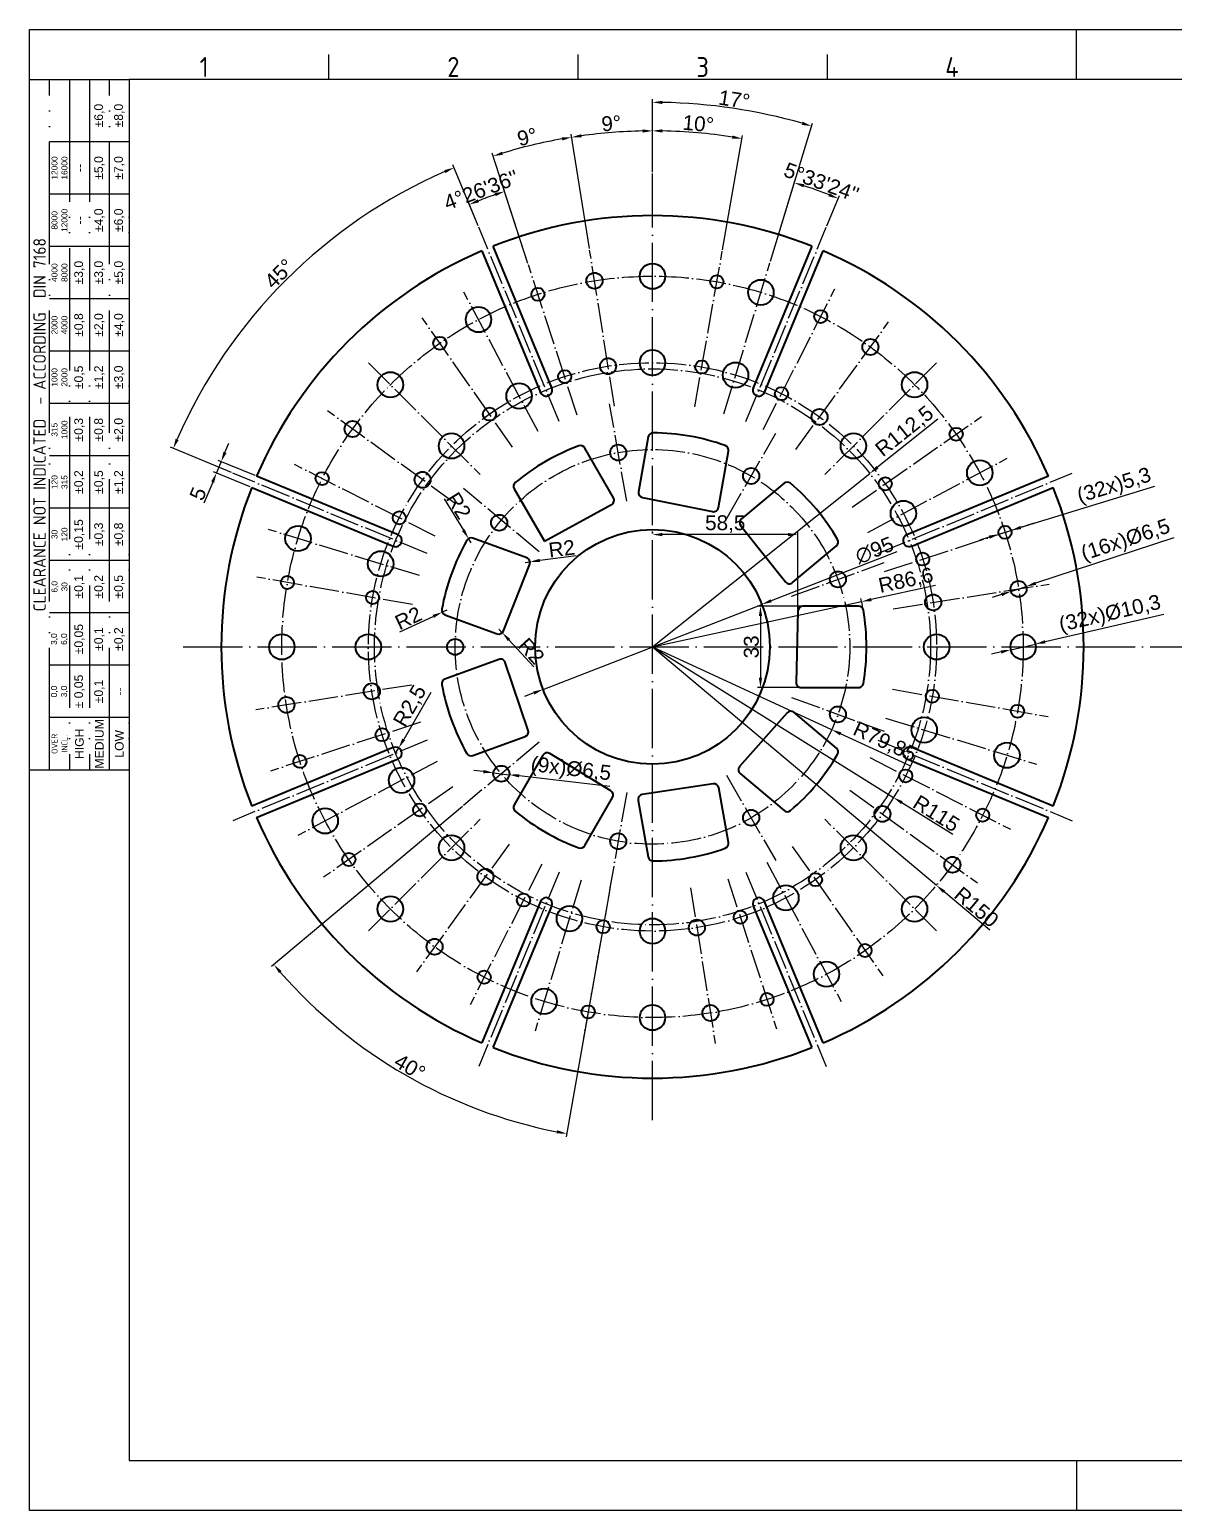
# Model space of a CAD drawing. Header units: millimetres. Extents: x 1404 to 2252, y 1260 to 1860.
# Drawn here: x 1404 to 1868, y 1260 to 1860 of the extents above; entities that cross this region are included whole.
import ezdxf
from ezdxf.enums import TextEntityAlignment as Align

# ---------------------------------------------------------------- set-up
doc = ezdxf.new("R2010")
doc.units = ezdxf.units.MM
doc.linetypes.add('ACAD_ISO04W100', pattern=[30, 24, -3, 0, -3])
doc.linetypes.add('ACAD_ISO05W100', pattern=[33, 24, -3, 0, -3, 0, -3])
for name, color, linetype, lineweight in [('AM_0', 7, 'Continuous', 40), ('AM_4', 1, 'ACAD_ISO04W100', 25), ('AM_5', 3, 'Continuous', 25), ('AM_BOR', 2, 'ACAD_ISO05W100', 35)]:
    doc.layers.add(name, color=color, linetype=linetype, lineweight=lineweight)
doc.styles.add('ACISOTS', font='isocp.shx', dxfattribs={"height": 1})
doc.styles.get("Standard").update_dxf_attribs({"font": 'arial.ttf'})
doc.dimstyles.new('ISO-25', dxfattribs={"dimtxt": 6, "dimasz": 4, "dimexe": 1.25, "dimexo": 0.625, "dimtad": 1, "dimtxsty": 'Standard', "dimcen": 4, "dimadec": 0, "dimazin": 0, "dimtfac": 1, "dimtmove": 0, "dimatfit": 3, "dimfxl": 1, "dimarcsym": 0})

# ---------------------------------------------------------------- blocks, each defined once
blk = doc.blocks.new('A3 ZTL')
for p, q in [((19.57, 280.82), (19.57, 9.78)), ((401.17, 280.82), (19.57, 280.82)), ((19.57, 9.78), (401.17, 9.78))]:
    blk.add_line(p, q)
at = {"layer": 'AM_BOR', "color": 135, "linetype": 'Continuous', "lineweight": 25}
for p, q in [((0, 0), (0, 290.61)), ((0, 290.61), (410.96, 290.61)), ((410.96, 0), (0, 0))]:
    blk.add_line(p, q, dxfattribs=at)
at = {"layer": 'AM_BOR', "color": 135, "lineweight": 25}
for p, q in [((205.48, 280.82), (205.48, 290.61)), ((58.71, 280.82), (58.71, 285.71)), ((107.63, 280.82), (107.63, 285.71)), ((156.56, 280.82), (156.56, 285.71)), ((3.91, 145.3), (3.91, 280.82)), ((7.83, 280.82), (7.83, 145.3)), ((11.74, 280.82), (11.74, 145.3)), ((15.66, 145.3), (15.66, 280.82)), ((19.57, 268.59), (3.91, 268.59)), ((19.57, 258.32), (3.91, 258.32)), ((19.57, 248.04), (3.91, 248.04)), ((19.57, 237.77), (3.91, 237.77)), ((19.57, 227.5), (3.91, 227.5)), ((19.57, 217.22), (3.91, 217.22)), ((19.57, 206.95), (3.91, 206.95)), ((19.57, 196.67), (3.91, 196.67)), ((19.57, 186.4), (3.91, 186.4)), ((19.57, 176.13), (3.91, 176.13)), ((19.57, 165.85), (3.91, 165.85)), ((19.57, 155.58), (3.91, 155.58)), ((205.48, 9.78), (205.48, 0))]:
    blk.add_line(p, q, dxfattribs=at)
blk.add_lwpolyline([(19.57, 145.3), (0, 145.3), (0, 280.82), (19.57, 280.82)], close=True, dxfattribs=at)
at = {"layer": 'AM_BOR', "color": 135, "lineweight": 25, "style": 'ACISOTS'}
for s, p in [('1', (34.25, 283.27)), ('2', (83.17, 283.27)), ('3', (132.09, 283.27)), ('4', (181.02, 283.27))]:
    blk.add_text(s, height=3.91, dxfattribs=at).set_placement(p, align=Align.MIDDLE)
at = {"layer": 'AM_BOR', "color": 135, "lineweight": 25, "attachment_point": 5, "rotation": 90}
for s, insert, char_height, width in [('±6,0', (13.7, 273.73), 1.712, 10.274), ('±8,0', (17.61, 273.73), 1.712, 10.274), ('12000\\P16000', (5.87, 263.45), 1.174, 10.274), ('±5,0', (13.7, 263.45), 1.712, 10.274), ('±7,0', (17.61, 263.45), 1.712, 10.274), ('--', (9.78, 263.45), 1.712, 10.274), ('8000\\P12000', (5.87, 253.18), 1.174, 10.274), ('--', (9.78, 253.18), 1.712, 10.274), ('±4,0', (13.7, 253.18), 1.712, 10.274), ('±6,0', (17.61, 253.18), 1.712, 10.274), ('{\\Fisocp.shx|c0;CLEARANCE NOT INDICATED  - ACCORDING  DIN 7168}', (1.96, 213.06), 2.4462, 135.5186), ('4000\\P8000', (5.87, 242.91), 1.174, 10.274), ('±3,0', (9.78, 242.91), 1.712, 10.274), ('±3,0', (13.7, 242.91), 1.712, 10.274), ('±5,0', (17.61, 242.91), 1.712, 10.274), ('2000\\P4000', (5.87, 232.63), 1.174, 10.274), ('±0,8', (9.78, 232.63), 1.712, 10.274), ('±2,0', (13.7, 232.63), 1.712, 10.274), ('±4,0', (17.61, 232.63), 1.712, 10.274), ('1000\\P2000', (5.87, 222.36), 1.174, 10.274), ('±0,5', (9.78, 222.36), 1.712, 10.274), ('±1,2', (13.7, 222.36), 1.712, 10.274), ('±3,0', (17.61, 222.36), 1.712, 10.274), ('315\\P1000', (5.87, 212.08), 1.174, 10.274), ('±0,3', (9.78, 212.08), 1.712, 10.274), ('±0,8', (13.7, 212.08), 1.712, 10.274), ('±2,0', (17.61, 212.08), 1.712, 10.274), ('±0,2', (9.78, 201.81), 1.712, 10.274), ('±0,5', (13.7, 201.81), 1.712, 10.274), ('±1,2', (17.61, 201.81), 1.712, 10.274), ('120\\P315', (5.87, 201.81), 1.174, 10.274), ('30\\P120', (5.87, 191.54), 1.174, 10.274), ('±0,15', (9.78, 191.54), 1.712, 10.274), ('±0,3', (13.7, 191.54), 1.712, 10.274), ('±0,8', (17.61, 191.54), 1.712, 10.274), ('±0,1', (9.78, 181.26), 1.712, 10.274), ('±0,2', (13.7, 181.26), 1.712, 10.274), ('±0,5', (17.61, 181.26), 1.712, 10.274), ('6,0\\P30', (5.87, 181.26), 1.174, 10.274), ('3,0\\P6,0', (5.87, 170.99), 1.174, 10.274), ('±0,05', (9.78, 170.99), 1.712, 10.274), ('±0,1', (13.7, 170.99), 1.712, 10.274), ('±0,2', (17.61, 170.99), 1.712, 10.274), ('± 0,05', (9.78, 160.71), 1.712, 10.274), ('\\pt4.69206;±0,1', (13.7, 160.71), 1.7123, 10.274), ('0,0\\P3,0', (5.87, 160.71), 1.174, 10.274), ('--', (17.61, 160.71), 1.712, 10.274), ('MEDIUM', (13.7, 150.44), 1.712, 10.274), ('{\\Fisocp.shx|c0;OVER\\PINCL.}', (5.87, 150.44), 1.1742, 10.274), ('HIGH', (9.78, 150.44), 1.712, 10.274), ('LOW', (17.61, 150.44), 1.712, 10.274)]:
    blk.add_mtext(s, dxfattribs=dict(at, insert=insert, char_height=char_height, width=width))
blk = doc.blocks.new('*D16')
at = {"layer": 'AM_5', "color": 0, "lineweight": -2, "ltscale": 0.5, "transparency": 16777216}
for p, q in [((1755.1, 1648.24), (1704.21, 1628.46)), ((1611.93, 1592.59), (1700.48, 1627.01)), ((1608.21, 1591.15), (1604.48, 1589.7))]:
    blk.add_line(p, q, dxfattribs=at)
at = {"layer": 'AM_5', "color": 0, "ltscale": 0.5, "transparency": 16777216}
for points in [[(1703.97, 1629.08), (1704.45, 1627.84), (1700.48, 1627.01)], [(1607.96, 1591.77), (1608.45, 1590.52), (1611.93, 1592.59)]]:
    blk.add_solid(points, dxfattribs=at)
at = {"layer": 'Defpoints', "color": 0, "ltscale": 0.5, "transparency": 16777216}
for p in [(1700.48, 1627.01), (1611.93, 1592.59)]:
    blk.add_point(p, dxfattribs=at)
at = {"layer": 'AM_5', "color": 0, "ltscale": 0.5, "transparency": 16777216, "insert": (1746.05, 1648.86), "char_height": 6, "attachment_point": 5, "rotation": 21.2387}
blk.add_mtext('∅95', dxfattribs=at)
blk = doc.blocks.new('*U17')
at = {"layer": 'AM_4', "ltscale": 0.5}
blk.add_line((39.32, -16.29), (-39.32, 16.29), dxfattribs=at)
blk = doc.blocks.new('*U18')
at = {"layer": 'AM_5', "color": 0, "linetype": 'ByBlock', "lineweight": -2, "transparency": 16777216}
for p, rotation in [((1602.17, 1740.27), 314.9999999999999), ((1710.25, 1740.27), 269.9999999999999), ((1786.68, 1663.84), 224.9999999999999), ((1525.74, 1555.76), 44.99999999999999), ((1786.68, 1555.76), 180), ((1602.17, 1479.33), 89.99999999999999), ((1710.25, 1479.33), 134.9999999999999)]:
    blk.add_blockref('*U17', p, dxfattribs=dict(at, rotation=rotation))
blk.add_blockref('*U17', (1525.74, 1663.84), dxfattribs=at)
blk = doc.blocks.new('*D23')
at = {"layer": 'AM_5', "color": 0, "lineweight": -2, "ltscale": 0.5, "transparency": 16777216}
for p, q in [((1716.44, 1626.3), (1698.66, 1626.3)), ((1699.91, 1622.3), (1699.91, 1597.31)), ((1715.73, 1593.31), (1698.66, 1593.31))]:
    blk.add_line(p, q, dxfattribs=at)
at = {"layer": 'AM_5', "color": 0, "ltscale": 0.5, "transparency": 16777216}
for points in [[(1699.24, 1622.3), (1700.57, 1622.3), (1699.91, 1626.3)], [(1699.24, 1597.31), (1700.57, 1597.31), (1699.91, 1593.31)]]:
    blk.add_solid(points, dxfattribs=at)
at = {"layer": 'Defpoints', "color": 0, "ltscale": 0.5, "transparency": 16777216}
for p in [(1717.07, 1626.3), (1699.91, 1593.31), (1716.35, 1593.31)]:
    blk.add_point(p, dxfattribs=at)
at = {"layer": 'AM_5', "color": 0, "ltscale": 0.5, "transparency": 16777216, "insert": (1696.22, 1609.8), "char_height": 6, "attachment_point": 5, "rotation": 90}
blk.add_mtext('33', dxfattribs=at)
blk = doc.blocks.new('*D24')
at = {"layer": 'AM_5', "color": 0, "lineweight": -2, "ltscale": 0.5, "transparency": 16777216}
for p, q in [((1770.73, 1634.58), (1744.76, 1628.96)), ((1656.21, 1609.8), (1740.85, 1628.11))]:
    blk.add_line(p, q, dxfattribs=at)
blk.add_arc((1656.21, 1609.8), 86.6, 10.279, 13.03444, dxfattribs=at)
at = {"layer": 'AM_5', "color": 0, "ltscale": 0.5, "transparency": 16777216}
blk.add_solid([(1744.62, 1629.61), (1744.9, 1628.31), (1740.85, 1628.11)], dxfattribs=at)
at = {"layer": 'Defpoints', "color": 0, "ltscale": 0.5, "transparency": 16777216}
for p in [(1740.85, 1628.11), (1656.21, 1609.8)]:
    blk.add_point(p, dxfattribs=at)
at = {"layer": 'AM_5', "color": 0, "ltscale": 0.5, "transparency": 16777216, "insert": (1758.81, 1636.33), "char_height": 6, "attachment_point": 5, "rotation": 12.20742}
blk.add_mtext('R86,6', dxfattribs=at)
blk = doc.blocks.new('*D25')
at = {"layer": 'AM_5', "color": 0, "lineweight": -2, "ltscale": 0.5, "transparency": 16777216}
for p, q in [((1656.21, 1609.8), (1728.7, 1576.32)), ((1760.73, 1561.52), (1732.33, 1574.64))]:
    blk.add_line(p, q, dxfattribs=at)
at = {"layer": 'AM_5', "color": 0, "ltscale": 0.5, "transparency": 16777216}
blk.add_solid([(1732.61, 1575.24), (1732.05, 1574.03), (1728.7, 1576.32)], dxfattribs=at)
at = {"layer": 'Defpoints', "color": 0, "ltscale": 0.5, "transparency": 16777216}
for p in [(1656.21, 1609.8), (1728.7, 1576.32)]:
    blk.add_point(p, dxfattribs=at)
at = {"layer": 'AM_5', "color": 0, "ltscale": 0.5, "transparency": 16777216, "insert": (1750.12, 1571.08), "char_height": 6, "attachment_point": 5, "rotation": 335.20677}
blk.add_mtext('R79,85', dxfattribs=at)
blk = doc.blocks.new('*D26')
at = {"layer": 'AM_5', "color": 0, "lineweight": -2, "ltscale": 0.5, "transparency": 16777216}
for p, q in [((1656.21, 1609.8), (1753.74, 1548.87)), ((1777.74, 1533.88), (1757.13, 1546.75))]:
    blk.add_line(p, q, dxfattribs=at)
at = {"layer": 'AM_5', "color": 0, "ltscale": 0.5, "transparency": 16777216}
blk.add_solid([(1757.49, 1547.32), (1756.78, 1546.19), (1753.74, 1548.87)], dxfattribs=at)
at = {"layer": 'Defpoints', "color": 0, "ltscale": 0.5, "transparency": 16777216}
for p in [(1656.21, 1609.8), (1753.74, 1548.87)]:
    blk.add_point(p, dxfattribs=at)
at = {"layer": 'AM_5', "color": 0, "ltscale": 0.5, "transparency": 16777216, "insert": (1771.08, 1542.38), "char_height": 6, "attachment_point": 5, "rotation": 328.00542}
blk.add_mtext('R115', dxfattribs=at)
blk = doc.blocks.new('*D27')
at = {"layer": 'AM_5', "color": 0, "lineweight": -2, "ltscale": 0.5, "transparency": 16777216}
for p, q in [((1656.21, 1609.8), (1771.07, 1513.34)), ((1792.69, 1495.18), (1774.14, 1510.76))]:
    blk.add_line(p, q, dxfattribs=at)
at = {"layer": 'AM_5', "color": 0, "ltscale": 0.5, "transparency": 16777216}
blk.add_solid([(1774.57, 1511.27), (1773.71, 1510.25), (1771.07, 1513.34)], dxfattribs=at)
at = {"layer": 'Defpoints', "color": 0, "ltscale": 0.5, "transparency": 16777216}
for p in [(1656.21, 1609.8), (1771.07, 1513.34)]:
    blk.add_point(p, dxfattribs=at)
at = {"layer": 'AM_5', "color": 0, "ltscale": 0.5, "transparency": 16777216, "insert": (1787.32, 1504.51), "char_height": 6, "attachment_point": 5, "rotation": 319.97608}
blk.add_mtext('R150', dxfattribs=at)
blk = doc.blocks.new('*D28')
at = {"layer": 'AM_5', "color": 0, "lineweight": -2, "ltscale": 0.5, "transparency": 16777216}
for p, q in [((1771.72, 1701.98), (1747.27, 1682.47)), ((1656.21, 1609.8), (1744.14, 1679.97))]:
    blk.add_line(p, q, dxfattribs=at)
at = {"layer": 'AM_5', "color": 0, "ltscale": 0.5, "transparency": 16777216}
blk.add_solid([(1746.85, 1682.99), (1747.69, 1681.94), (1744.14, 1679.97)], dxfattribs=at)
at = {"layer": 'Defpoints', "color": 0, "ltscale": 0.5, "transparency": 16777216}
for p in [(1744.14, 1679.97), (1656.21, 1609.8)]:
    blk.add_point(p, dxfattribs=at)
at = {"layer": 'AM_5', "color": 0, "ltscale": 0.5, "transparency": 16777216, "insert": (1758.42, 1696.78), "char_height": 6, "attachment_point": 5, "rotation": 38.58892}
blk.add_mtext('R112,5', dxfattribs=at)
blk = doc.blocks.new('*D29')
at = {"layer": 'AM_5', "color": 0, "lineweight": -2, "ltscale": 0.5, "transparency": 16777216}
for p, q in [((1656.21, 1655.87), (1656.21, 1656.5)), ((1711.07, 1655.25), (1660.21, 1655.25)), ((1715.07, 1624.97), (1715.07, 1656.5))]:
    blk.add_line(p, q, dxfattribs=at)
at = {"layer": 'AM_5', "color": 0, "ltscale": 0.5, "transparency": 16777216}
for points in [[(1660.21, 1655.91), (1660.21, 1654.58), (1656.21, 1655.25)], [(1711.07, 1655.91), (1711.07, 1654.58), (1715.07, 1655.25)]]:
    blk.add_solid(points, dxfattribs=at)
at = {"layer": 'Defpoints', "color": 0, "ltscale": 0.5, "transparency": 16777216}
for p in [(1656.21, 1655.25), (1656.21, 1655.25), (1715.07, 1624.35)]:
    blk.add_point(p, dxfattribs=at)
at = {"layer": 'AM_5', "color": 0, "ltscale": 0.5, "transparency": 16777216, "insert": (1685.64, 1659.48), "char_height": 6, "attachment_point": 5}
blk.add_mtext('58,5', dxfattribs=at)
blk = doc.blocks.new('*D30')
at = {"layer": 'AM_5', "color": 0, "lineweight": -2, "ltscale": 0.5, "transparency": 16777216}
for p, q in [((1571.85, 1669.66), (1579.68, 1657.03)), ((1582.84, 1651.93), (1581.79, 1653.63))]:
    blk.add_line(p, q, dxfattribs=at)
at = {"layer": 'AM_5', "color": 0, "ltscale": 0.5, "transparency": 16777216}
blk.add_solid([(1580.25, 1657.38), (1579.12, 1656.68), (1581.79, 1653.63)], dxfattribs=at)
at = {"layer": 'Defpoints', "color": 0, "ltscale": 0.5, "transparency": 16777216}
for p in [(1581.79, 1653.63), (1582.84, 1651.93)]:
    blk.add_point(p, dxfattribs=at)
at = {"layer": 'AM_5', "color": 0, "ltscale": 0.5, "transparency": 16777216, "insert": (1577.8, 1666.96), "char_height": 6, "attachment_point": 5, "rotation": 301.79675}
blk.add_mtext('R2', dxfattribs=at)
blk = doc.blocks.new('*D31')
at = {"layer": 'AM_5', "color": 0, "lineweight": -2, "ltscale": 0.5, "transparency": 16777216}
for p, q in [((1604.65, 1643.99), (1606.63, 1644.25)), ((1625.34, 1646.65), (1610.6, 1644.76))]:
    blk.add_line(p, q, dxfattribs=at)
at = {"layer": 'AM_5', "color": 0, "ltscale": 0.5, "transparency": 16777216}
blk.add_solid([(1610.52, 1645.42), (1610.69, 1644.09), (1606.63, 1644.25)], dxfattribs=at)
at = {"layer": 'Defpoints', "color": 0, "ltscale": 0.5, "transparency": 16777216}
for p in [(1604.65, 1643.99), (1606.63, 1644.25)]:
    blk.add_point(p, dxfattribs=at)
at = {"layer": 'AM_5', "color": 0, "ltscale": 0.5, "transparency": 16777216, "insert": (1619.49, 1649.56), "char_height": 6, "attachment_point": 5, "rotation": 7.31029}
blk.add_mtext('R2', dxfattribs=at)
blk = doc.blocks.new('*D32')
at = {"layer": 'AM_5', "color": 0, "lineweight": -2, "ltscale": 0.5, "transparency": 16777216}
for p, q in [((1594.06, 1616.99), (1595.42, 1615.53)), ((1608.23, 1601.67), (1598.14, 1612.59))]:
    blk.add_line(p, q, dxfattribs=at)
at = {"layer": 'AM_5', "color": 0, "ltscale": 0.5, "transparency": 16777216}
blk.add_solid([(1598.63, 1613.04), (1597.65, 1612.14), (1595.42, 1615.53)], dxfattribs=at)
at = {"layer": 'Defpoints', "color": 0, "ltscale": 0.5, "transparency": 16777216}
for p in [(1594.06, 1616.99), (1595.42, 1615.53)]:
    blk.add_point(p, dxfattribs=at)
at = {"layer": 'AM_5', "color": 0, "ltscale": 0.5, "transparency": 16777216, "insert": (1607.21, 1608.13), "char_height": 6, "attachment_point": 5, "rotation": 312.74574}
blk.add_mtext('R2', dxfattribs=at)
blk = doc.blocks.new('*D33')
at = {"layer": 'AM_5', "color": 0, "lineweight": -2, "ltscale": 0.5, "transparency": 16777216}
for p, q in [((1572.93, 1624.69), (1571.12, 1623.84)), ((1554.03, 1615.85), (1567.49, 1622.14))]:
    blk.add_line(p, q, dxfattribs=at)
at = {"layer": 'AM_5', "color": 0, "ltscale": 0.5, "transparency": 16777216}
blk.add_solid([(1567.21, 1622.75), (1567.78, 1621.54), (1571.12, 1623.84)], dxfattribs=at)
at = {"layer": 'Defpoints', "color": 0, "ltscale": 0.5, "transparency": 16777216}
for p in [(1571.12, 1623.84), (1572.93, 1624.69)]:
    blk.add_point(p, dxfattribs=at)
at = {"layer": 'AM_5', "color": 0, "ltscale": 0.5, "transparency": 16777216, "insert": (1557.41, 1621.44), "char_height": 6, "attachment_point": 5, "rotation": 25.07515}
blk.add_mtext('R2', dxfattribs=at)
blk = doc.blocks.new('*D34')
at = {"layer": 'AM_5', "color": 0, "lineweight": -2, "ltscale": 0.5, "transparency": 16777216}
for p, q in [((1605.79, 1764.98), (1595.95, 1795.27)), ((1585.64, 1780.17), (1581.58, 1789.97))]:
    blk.add_line(p, q, dxfattribs=at)
blk.add_arc((1656.21, 1609.8), 193.76, 109.18283, 111.31717, dxfattribs=at)
at = {"layer": 'AM_5', "color": 0, "ltscale": 0.5, "transparency": 16777216}
for points in [[(1592.33, 1793.44), (1592.75, 1792.17), (1596.33, 1794.08)], [(1586.02, 1789.69), (1585.52, 1790.92), (1582.06, 1788.81)]]:
    blk.add_solid(points, dxfattribs=at)
at = {"layer": 'Defpoints', "color": 0, "ltscale": 0.5, "transparency": 16777216}
for p in [(1591.53, 1792.45), (1585.88, 1779.6), (1605.98, 1764.38), (1625.72, 1703.63), (1618.45, 1700.95)]:
    blk.add_point(p, dxfattribs=at)
at = {"layer": 'AM_5', "color": 0, "ltscale": 0.5, "transparency": 16777216, "insert": (1586.86, 1794.68), "char_height": 6, "attachment_point": 5, "rotation": 20.56103}
blk.add_mtext("4%%D26'36''", dxfattribs=at)
blk = doc.blocks.new('*D35')
at = {"layer": 'AM_5', "color": 0, "lineweight": -2, "ltscale": 0.5, "transparency": 16777216}
for p, q in [((1630.68, 1770.95), (1623.35, 1817.26)), ((1605.79, 1764.98), (1591.3, 1809.57))]:
    blk.add_line(p, q, dxfattribs=at)
blk.add_arc((1656.21, 1609.8), 208.8, 100.09765, 106.90235, dxfattribs=at)
at = {"layer": 'AM_5', "color": 0, "ltscale": 0.5, "transparency": 16777216}
for points in [[(1619.49, 1816.02), (1619.71, 1814.71), (1623.55, 1816.03)], [(1595.7, 1808.94), (1595.3, 1810.22), (1591.69, 1808.38)]]:
    blk.add_solid(points, dxfattribs=at)
at = {"layer": 'Defpoints', "color": 0, "ltscale": 0.5, "transparency": 16777216}
for p in [(1612.8, 1814.04), (1630.78, 1770.34), (1605.98, 1764.38), (1625.72, 1703.63), (1640.78, 1707.24)]:
    blk.add_point(p, dxfattribs=at)
at = {"layer": 'AM_5', "color": 0, "ltscale": 0.5, "transparency": 16777216, "insert": (1605.53, 1816.16), "char_height": 6, "attachment_point": 5, "rotation": 13.79848}
blk.add_mtext('9°', dxfattribs=at)
blk = doc.blocks.new('*D36')
at = {"layer": 'AM_5', "color": 0, "lineweight": -2, "ltscale": 0.5, "transparency": 16777216}
for p, q in [((1630.68, 1770.95), (1623.35, 1817.26)), ((1656.21, 1801.96), (1656.21, 1819.85))]:
    blk.add_line(p, q, dxfattribs=at)
blk.add_arc((1656.21, 1609.8), 208.8, 91.09765, 97.90235, dxfattribs=at)
at = {"layer": 'AM_5', "color": 0, "ltscale": 0.5, "transparency": 16777216}
for points in [[(1627.6, 1815.96), (1627.4, 1817.28), (1623.55, 1816.03)], [(1652.2, 1819.23), (1652.22, 1817.89), (1656.21, 1818.6)]]:
    blk.add_solid(points, dxfattribs=at)
at = {"layer": 'Defpoints', "color": 0, "ltscale": 0.5, "transparency": 16777216}
for p in [(1645.28, 1818.31), (1656.21, 1801.34), (1630.78, 1770.34), (1640.78, 1707.24), (1656.21, 1418.27)]:
    blk.add_point(p, dxfattribs=at)
at = {"layer": 'AM_5', "color": 0, "ltscale": 0.5, "transparency": 16777216, "insert": (1639.54, 1821.63), "char_height": 6, "attachment_point": 5, "rotation": 4.5}
blk.add_mtext('9°', dxfattribs=at)
blk = doc.blocks.new('*D37')
at = {"layer": 'AM_5', "color": 0, "lineweight": -2, "ltscale": 0.5, "transparency": 16777216}
for p, q in [((1656.21, 1801.96), (1656.21, 1819.87)), ((1684.54, 1770.48), (1692.69, 1816.68))]:
    blk.add_line(p, q, dxfattribs=at)
blk.add_arc((1656.21, 1609.8), 208.82, 81.09753, 88.90247, dxfattribs=at)
at = {"layer": 'AM_5', "color": 0, "ltscale": 0.5, "transparency": 16777216}
for points in [[(1660.2, 1817.92), (1660.21, 1819.25), (1656.21, 1818.62)], [(1688.63, 1816.76), (1688.41, 1815.45), (1692.47, 1815.45)]]:
    blk.add_solid(points, dxfattribs=at)
at = {"layer": 'Defpoints', "color": 0, "ltscale": 0.5, "transparency": 16777216}
for p in [(1680.45, 1817.21), (1656.21, 1801.34), (1684.43, 1769.87), (1673.34, 1706.96), (1656.21, 1418.27)]:
    blk.add_point(p, dxfattribs=at)
at = {"layer": 'AM_5', "color": 0, "ltscale": 0.5, "transparency": 16777216, "insert": (1674.73, 1821.5), "char_height": 6, "attachment_point": 5, "rotation": 355}
blk.add_mtext('10°', dxfattribs=at)
blk = doc.blocks.new('*D38')
at = {"layer": 'AM_5', "color": 0, "lineweight": -2, "ltscale": 0.5, "transparency": 16777216}
for p, q in [((1656.21, 1801.96), (1656.21, 1831.41)), ((1703.91, 1765.83), (1721, 1821.73))]:
    blk.add_line(p, q, dxfattribs=at)
blk.add_arc((1656.21, 1609.8), 220.36, 74.04004, 88.95996, dxfattribs=at)
at = {"layer": 'AM_5', "color": 0, "ltscale": 0.5, "transparency": 16777216}
for points in [[(1660.2, 1829.46), (1660.21, 1830.79), (1656.21, 1830.16)], [(1716.99, 1822.31), (1716.61, 1821.03), (1720.64, 1820.54)]]:
    blk.add_solid(points, dxfattribs=at)
at = {"layer": 'Defpoints', "color": 0, "ltscale": 0.5, "transparency": 16777216}
for p in [(1699.51, 1825.87), (1656.21, 1801.34), (1703.73, 1765.24), (1685.05, 1704.15), (1656.21, 1418.27)]:
    blk.add_point(p, dxfattribs=at)
at = {"layer": 'AM_5', "color": 0, "ltscale": 0.5, "transparency": 16777216, "insert": (1689.32, 1831.34), "char_height": 6, "attachment_point": 5, "rotation": 351.5}
blk.add_mtext('17°', dxfattribs=at)
blk = doc.blocks.new('*D39')
at = {"layer": 'AM_5', "color": 0, "lineweight": -2, "ltscale": 0.5, "transparency": 16777216}
for p, q in [((1703.91, 1765.83), (1713.99, 1798.8)), ((1726.78, 1780.17), (1731.84, 1792.39))]:
    blk.add_line(p, q, dxfattribs=at)
blk.add_arc((1656.21, 1609.8), 196.39, 68.66702, 71.83298, dxfattribs=at)
at = {"layer": 'AM_5', "color": 0, "ltscale": 0.5, "transparency": 16777216}
for points in [[(1717.24, 1795.76), (1717.64, 1797.03), (1713.63, 1797.61)], [(1727.9, 1793.35), (1727.4, 1792.11), (1731.36, 1791.24)]]:
    blk.add_solid(points, dxfattribs=at)
at = {"layer": 'Defpoints', "color": 0, "ltscale": 0.5, "transparency": 16777216}
for p in [(1719.61, 1795.67), (1726.54, 1779.6), (1703.73, 1765.24), (1685.05, 1704.15), (1693.96, 1700.95)]:
    blk.add_point(p, dxfattribs=at)
at = {"layer": 'AM_5', "color": 0, "ltscale": 0.5, "transparency": 16777216, "insert": (1724.59, 1797.83), "char_height": 6, "attachment_point": 5, "rotation": 340.01568}
blk.add_mtext("5%%D33'24''", dxfattribs=at)
blk = doc.blocks.new('*D40')
at = {"layer": 'AM_5', "color": 0, "lineweight": -2, "ltscale": 0.5, "transparency": 16777216}
for p, q in [((1483.21, 1688.5), (1484.74, 1692.19)), ((1481.68, 1684.8), (1479.77, 1680.18)), ((1495.39, 1679.12), (1480.52, 1685.28)), ((1493.47, 1674.5), (1478.61, 1680.66)), ((1478.24, 1676.48), (1474.7, 1667.96))]:
    blk.add_line(p, q, dxfattribs=at)
at = {"layer": 'AM_5', "color": 0, "ltscale": 0.5, "transparency": 16777216}
for points in [[(1482.59, 1688.75), (1483.83, 1688.24), (1481.68, 1684.8)], [(1477.62, 1676.74), (1478.85, 1676.23), (1479.77, 1680.18)]]:
    blk.add_solid(points, dxfattribs=at)
at = {"layer": 'Defpoints', "color": 0, "ltscale": 0.5, "transparency": 16777216}
for p in [(1479.77, 1680.18), (1495.96, 1678.88), (1494.05, 1674.26)]:
    blk.add_point(p, dxfattribs=at)
at = {"layer": 'AM_5', "color": 0, "ltscale": 0.5, "transparency": 16777216, "insert": (1472.31, 1671.78), "char_height": 6, "attachment_point": 5, "rotation": 67.5}
blk.add_mtext('5', dxfattribs=at)
blk = doc.blocks.new('*D41')
at = {"layer": 'AM_5', "color": 0, "lineweight": -2, "ltscale": 0.5, "transparency": 16777216}
for p, q in [((1585.64, 1780.17), (1575.41, 1804.86)), ((1485.84, 1680.37), (1461.15, 1690.6))]:
    blk.add_line(p, q, dxfattribs=at)
blk.add_arc((1656.21, 1609.8), 209.88, 113.592, 156.408, dxfattribs=at)
at = {"layer": 'AM_5', "color": 0, "ltscale": 0.5, "transparency": 16777216}
for points in [[(1571.95, 1802.75), (1572.47, 1801.52), (1575.89, 1803.7)], [(1464.49, 1693.54), (1463.26, 1694.06), (1462.31, 1690.12)]]:
    blk.add_solid(points, dxfattribs=at)
at = {"layer": 'Defpoints', "color": 0, "ltscale": 0.5, "transparency": 16777216}
for p in [(1528.44, 1776.31), (1585.88, 1779.6), (1618.45, 1700.95), (1486.41, 1680.13), (1565.06, 1647.56)]:
    blk.add_point(p, dxfattribs=at)
at = {"layer": 'AM_5', "color": 0, "ltscale": 0.5, "transparency": 16777216, "insert": (1505.2, 1760.81), "char_height": 6, "attachment_point": 5, "rotation": 45}
blk.add_mtext('45°', dxfattribs=at)
blk = doc.blocks.new('*D42')
at = {"layer": 'AM_5', "color": 0, "lineweight": -2, "ltscale": 0.5, "transparency": 16777216}
for p, q in [((1579.27, 1545.24), (1502.04, 1480.44)), ((1638.77, 1510.89), (1621.26, 1411.61))]:
    blk.add_line(p, q, dxfattribs=at)
blk.add_arc((1656.21, 1609.8), 200, 221.14593, 258.85407, dxfattribs=at)
at = {"layer": 'AM_5', "color": 0, "ltscale": 0.5, "transparency": 16777216}
for points in [[(1505.09, 1477.77), (1506.11, 1478.64), (1503, 1481.24)], [(1617.67, 1414.23), (1617.42, 1412.92), (1621.48, 1412.84)]]:
    blk.add_solid(points, dxfattribs=at)
at = {"layer": 'Defpoints', "color": 0, "ltscale": 0.5, "transparency": 16777216}
for p in [(1610.33, 1571.31), (1645.81, 1550.82), (1579.75, 1545.64), (1638.88, 1511.51), (1536.78, 1449.38)]:
    blk.add_point(p, dxfattribs=at)
at = {"layer": 'AM_5', "color": 0, "ltscale": 0.5, "transparency": 16777216, "insert": (1558.05, 1439.79), "char_height": 6, "attachment_point": 5, "rotation": 330}
blk.add_mtext('40°', dxfattribs=at)
blk = doc.blocks.new('*D43')
at = {"layer": 'AM_5', "color": 0, "lineweight": -2, "ltscale": 0.5, "transparency": 16777216}
for p, q in [((1566.52, 1591.39), (1555.53, 1572.38)), ((1552.27, 1566.75), (1553.52, 1568.91))]:
    blk.add_line(p, q, dxfattribs=at)
at = {"layer": 'AM_5', "color": 0, "ltscale": 0.5, "transparency": 16777216}
blk.add_solid([(1554.95, 1572.71), (1556.1, 1572.04), (1553.52, 1568.91)], dxfattribs=at)
at = {"layer": 'Defpoints', "color": 0, "ltscale": 0.5, "transparency": 16777216}
for p in [(1552.27, 1566.75), (1553.52, 1568.91)]:
    blk.add_point(p, dxfattribs=at)
at = {"layer": 'AM_5', "color": 0, "ltscale": 0.5, "transparency": 16777216, "insert": (1558.36, 1585.73), "char_height": 6, "attachment_point": 5, "rotation": 59.95684}
blk.add_mtext('R2,5', dxfattribs=at)
blk = doc.blocks.new('*D44')
at = {"layer": 'AM_5', "color": 0, "lineweight": -2, "ltscale": 0.5, "transparency": 16777216}
for p, q in [((1863.08, 1622.92), (1815.12, 1611.86)), ((1797.29, 1607.74), (1793.4, 1606.85)), ((1801.19, 1608.64), (1811.23, 1610.96))]:
    blk.add_line(p, q, dxfattribs=at)
at = {"layer": 'AM_5', "color": 0, "ltscale": 0.5, "transparency": 16777216}
for points in [[(1814.97, 1612.51), (1815.27, 1611.21), (1811.23, 1610.96)], [(1797.14, 1608.39), (1797.44, 1607.09), (1801.19, 1608.64)]]:
    blk.add_solid(points, dxfattribs=at)
at = {"layer": 'Defpoints', "color": 0, "ltscale": 0.5, "transparency": 16777216}
for p in [(1801.19, 1608.64), (1811.23, 1610.96)]:
    blk.add_point(p, dxfattribs=at)
at = {"layer": 'AM_5', "color": 0, "ltscale": 0.5, "transparency": 16777216, "insert": (1841.43, 1622.67), "char_height": 6, "attachment_point": 5, "rotation": 12.99189}
blk.add_mtext('(32x)%%c10,3', dxfattribs=at)
blk = doc.blocks.new('*D45')
at = {"layer": 'AM_5', "color": 0, "lineweight": -2, "ltscale": 0.5, "transparency": 16777216}
for p, q in [((1867.17, 1653.98), (1811.25, 1635.54)), ((1797.48, 1631), (1793.68, 1629.74)), ((1801.28, 1632.25), (1807.45, 1634.28))]:
    blk.add_line(p, q, dxfattribs=at)
at = {"layer": 'AM_5', "color": 0, "ltscale": 0.5, "transparency": 16777216}
for points in [[(1811.04, 1636.17), (1811.46, 1634.9), (1807.45, 1634.28)], [(1797.27, 1631.63), (1797.69, 1630.36), (1801.28, 1632.25)]]:
    blk.add_solid(points, dxfattribs=at)
at = {"layer": 'Defpoints', "color": 0, "ltscale": 0.5, "transparency": 16777216}
for p in [(1801.28, 1632.25), (1807.45, 1634.28)]:
    blk.add_point(p, dxfattribs=at)
at = {"layer": 'AM_5', "color": 0, "ltscale": 0.5, "transparency": 16777216, "insert": (1847.83, 1652.47), "char_height": 6, "attachment_point": 5, "rotation": 18.25518}
blk.add_mtext('(16x)%%C6,5', dxfattribs=at)
blk = doc.blocks.new('*D46')
at = {"layer": 'AM_5', "color": 0, "lineweight": -2, "ltscale": 0.5, "transparency": 16777216}
for p, q in [((1859.38, 1674.74), (1805.22, 1658.11)), ((1792.51, 1654.2), (1788.69, 1653.03)), ((1796.33, 1655.38), (1801.4, 1656.93))]:
    blk.add_line(p, q, dxfattribs=at)
at = {"layer": 'AM_5', "color": 0, "ltscale": 0.5, "transparency": 16777216}
for points in [[(1792.31, 1654.84), (1792.71, 1653.56), (1796.33, 1655.38)], [(1805.03, 1658.74), (1805.42, 1657.47), (1801.4, 1656.93)]]:
    blk.add_solid(points, dxfattribs=at)
at = {"layer": 'Defpoints', "color": 0, "ltscale": 0.5, "transparency": 16777216}
for p in [(1796.33, 1655.38), (1801.4, 1656.93)]:
    blk.add_point(p, dxfattribs=at)
at = {"layer": 'AM_5', "color": 0, "ltscale": 0.5, "transparency": 16777216, "insert": (1843.17, 1674.53), "char_height": 6, "attachment_point": 5, "rotation": 17.07674}
blk.add_mtext('(32x)5,3', dxfattribs=at)
blk = doc.blocks.new('*D47')
at = {"layer": 'AM_5', "color": 0, "lineweight": -2, "ltscale": 0.5, "transparency": 16777216}
for p, q in [((1587.84, 1559.33), (1583.87, 1559.8)), ((1591.81, 1558.86), (1598.27, 1558.09)), ((1638.99, 1553.24), (1602.24, 1557.62))]:
    blk.add_line(p, q, dxfattribs=at)
at = {"layer": 'AM_5', "color": 0, "ltscale": 0.5, "transparency": 16777216}
for points in [[(1587.92, 1559.99), (1587.76, 1558.67), (1591.81, 1558.86)], [(1602.32, 1558.28), (1602.16, 1556.96), (1598.27, 1558.09)]]:
    blk.add_solid(points, dxfattribs=at)
at = {"layer": 'Defpoints', "color": 0, "ltscale": 0.5, "transparency": 16777216}
for p in [(1591.81, 1558.86), (1598.27, 1558.09)]:
    blk.add_point(p, dxfattribs=at)
at = {"layer": 'AM_5', "color": 0, "ltscale": 0.5, "transparency": 16777216, "insert": (1623.15, 1559.78), "char_height": 6, "attachment_point": 5, "rotation": 353.20974}
blk.add_mtext('(9x)%%C6,5', dxfattribs=at)

msp = doc.modelspace()

# ---------------------------------------------------------------- linework, layer by layer
at = {"layer": 'AM_0'}
for p, q in [((1587.127, 1770.045), (1610.847, 1712.781)), ((1615.466, 1714.695), (1591.747, 1771.959)), ((1720.67, 1771.959), (1696.951, 1714.695)), ((1701.57, 1712.781), (1725.29, 1770.045)), ((1640.422, 1670.135), (1628.819, 1690.231)), ((1654.437, 1694.748), (1650.532, 1672.598)), ((1682.897, 1666.167), (1686.926, 1689.02)), ((1553.229, 1655.163), (1495.965, 1678.883)), ((1816.452, 1678.883), (1759.188, 1655.163)), ((1494.051, 1674.263), (1551.315, 1650.544)), ((1600.249, 1673.736), (1612.47, 1652.568)), ((1709.455, 1676.013), (1692.225, 1661.556)), ((1761.102, 1650.544), (1818.366, 1674.263)), ((1612.47, 1652.568), (1639.647, 1667.379)), ((1652.106, 1670.291), (1680.532, 1664.554)), ((1605.333, 1645.872), (1583.528, 1653.809)), ((1691.947, 1658.776), (1710.035, 1636.11)), ((1712.884, 1635.825), (1730.66, 1650.741)), ((1595.926, 1616.265), (1606.511, 1643.263)), ((1715.066, 1624.346), (1714.353, 1595.356)), ((1739.557, 1626.296), (1717.066, 1626.296)), ((1572.244, 1622.808), (1593.38, 1615.116)), ((1594.05, 1604.731), (1572.244, 1596.795)), ((1605.875, 1576.004), (1596.63, 1603.489)), ((1716.352, 1593.306), (1739.557, 1593.306)), ((1710.645, 1583.11), (1691.464, 1561.361)), ((1730.66, 1568.862), (1713.431, 1583.319)), ((1583.528, 1565.794), (1604.663, 1573.487)), ((1551.315, 1569.059), (1494.051, 1545.34)), ((1495.965, 1540.72), (1553.229, 1564.44)), ((1611.851, 1565.963), (1600.249, 1545.867)), ((1639.375, 1551.557), (1614.626, 1566.67)), ((1759.188, 1564.44), (1816.452, 1540.72)), ((1818.366, 1545.34), (1761.102, 1569.059)), ((1691.679, 1558.506), (1709.455, 1543.59)), ((1680.752, 1554.363), (1652.079, 1550.032)), ((1686.926, 1530.583), (1683.021, 1552.733)), ((1628.819, 1529.372), (1640.065, 1548.85)), ((1650.408, 1547.707), (1654.437, 1524.854)), ((1610.847, 1506.822), (1587.127, 1449.558)), ((1591.747, 1447.644), (1615.466, 1504.908)), ((1696.951, 1504.908), (1720.67, 1447.644)), ((1725.29, 1449.558), (1701.57, 1506.822))]:
    msp.add_line(p, q, dxfattribs=at)
for centre, radius in [((1656.208, 1759.801), 5.15), ((1632.743, 1757.955), 3.25), ((1682.256, 1757.523), 2.65), ((1700.064, 1753.247), 5.15), ((1609.856, 1752.46), 2.65), ((1585.788, 1742.244), 5.15), ((1724.307, 1743.452), 2.65), ((1570.172, 1732.674), 2.65), ((1744.376, 1731.154), 3.25), ((1638.219, 1723.386), 3.25), ((1656.208, 1724.801), 5.15), ((1676.178, 1723.054), 2.65), ((1550.142, 1715.867), 5.15), ((1620.672, 1719.173), 2.65), ((1689.831, 1719.776), 5.15), ((1762.275, 1715.867), 5.15), ((1602.219, 1711.34), 5.15), ((1708.417, 1712.267), 2.65), ((1590.247, 1704.004), 2.65), ((1723.804, 1702.838), 3.25), ((1534.856, 1697.969), 3.25), ((1574.891, 1691.119), 5.15), ((1737.526, 1691.119), 5.15), ((1779.081, 1695.838), 2.65), ((1642.343, 1688.438), 3.25), ((1788.651, 1680.222), 5.15), ((1522.558, 1677.9), 2.65), ((1563.172, 1677.397), 3.25), ((1696.133, 1678.954), 3.25), ((1750.411, 1675.763), 2.65), ((1757.747, 1663.791), 5.15), ((1553.743, 1662.01), 2.65), ((1594.153, 1660.053), 3.25), ((1512.763, 1653.657), 5.15), ((1656.208, 1609.801), 47.5), ((1798.867, 1656.154), 2.65), ((1546.233, 1643.424), 5.15), ((1765.58, 1645.338), 2.65), ((1508.487, 1635.849), 2.65), ((1731.243, 1637.112), 3.25), ((1804.362, 1633.267), 3.25), ((1542.956, 1629.771), 2.65), ((1769.793, 1627.791), 3.25), ((1506.208, 1609.801), 5.15), ((1541.208, 1609.801), 5.15), ((1576.358, 1609.801), 3.25), ((1771.208, 1609.801), 5.15), ((1806.208, 1609.801), 5.15), ((1542.624, 1591.811), 3.25), ((1508.055, 1586.336), 3.25), ((1769.461, 1589.832), 2.65), ((1731.243, 1582.491), 3.25), ((1803.93, 1583.754), 2.65), ((1546.837, 1574.264), 2.65), ((1766.184, 1576.179), 5.15), ((1799.654, 1565.946), 5.15), ((1513.55, 1563.449), 2.65), ((1554.67, 1555.812), 5.15), ((1595.04, 1558.475), 3.25), ((1758.674, 1557.593), 2.65), ((1562.006, 1543.84), 2.65), ((1523.766, 1539.381), 5.15), ((1696.133, 1540.649), 3.25), ((1749.245, 1542.206), 3.25), ((1789.859, 1541.703), 2.65), ((1642.343, 1531.165), 3.25), ((1574.891, 1528.484), 5.15), ((1737.526, 1528.484), 5.15), ((1533.336, 1523.765), 2.65), ((1777.561, 1521.634), 3.25), ((1588.613, 1516.764), 3.25), ((1722.17, 1515.599), 2.65), ((1604, 1507.336), 2.65), ((1710.198, 1508.262), 5.15), ((1550.142, 1503.735), 5.15), ((1622.586, 1499.826), 5.15), ((1762.275, 1503.735), 5.15), ((1636.239, 1496.549), 2.65), ((1656.208, 1494.801), 5.15), ((1674.198, 1496.217), 3.25), ((1691.745, 1500.43), 2.65), ((1568.041, 1488.449), 3.25), ((1742.245, 1486.929), 2.65), ((1726.629, 1477.359), 5.15), ((1588.11, 1476.15), 2.65), ((1612.353, 1466.356), 5.15), ((1702.561, 1467.143), 2.65), ((1630.161, 1462.08), 2.65), ((1656.208, 1459.801), 5.15), ((1679.674, 1461.648), 3.25)]:
    msp.add_circle(centre, radius, dxfattribs=at)
for centre, radius, start, end in [((1656.208, 1609.801), 174.5, 68.320885, 111.679115), ((1656.208, 1609.801), 174.5, 113.320885, 156.679115), ((1656.208, 1609.801), 174.5, 23.320885, 66.679115), ((1613.157, 1713.738), 2.5, 202.5, 22.5), ((1699.26, 1713.738), 2.5, 157.5, 337.5), ((1656.407, 1694.401), 2, 89.865494, 170), ((1656.208, 1609.801), 86.6, 70.134506, 89.865494), ((1656.208, 1609.801), 86.6, 110.134506, 129.865494), ((1627.087, 1689.231), 2, 30, 110.134506), ((1684.957, 1689.367), 2, 350, 70.134506), ((1656.208, 1609.801), 174.5, 158.320885, 201.679115), ((1601.981, 1674.736), 2, 129.865494, 210), ((1652.501, 1672.251), 2, 170, 258.590492), ((1710.74, 1674.481), 2, 49.865494, 130), ((1656.208, 1609.801), 86.6, 30.134506, 49.865494), ((1656.208, 1609.801), 174.5, 338.320885, 21.679115), ((1638.69, 1669.135), 2, 298.590492, 30), ((1680.927, 1666.515), 2, 258.590492, 350), ((1693.511, 1660.024), 2, 130, 218.590492), ((1552.272, 1652.853), 2.5, 247.5, 67.5), ((1582.844, 1651.929), 2, 70, 150.134506), ((1760.145, 1652.853), 2.5, 112.5, 292.5), ((1656.208, 1609.801), 86.6, 150.134506, 169.865494), ((1729.375, 1652.273), 2, 310, 30.134506), ((1604.649, 1643.993), 2, 338.590492, 70), ((1711.599, 1637.357), 2, 218.590492, 310), ((1572.928, 1624.688), 2, 169.865494, 250), ((1717.066, 1624.296), 2, 90, 178.590492), ((1739.557, 1624.296), 2, 9.865494, 90), ((1656.208, 1609.801), 86.6, 350.134506, 9.865494), ((1594.064, 1616.995), 2, 250, 338.590492), ((1594.734, 1602.852), 2, 18.590492, 110), ((1572.928, 1594.915), 2, 110, 190.134506), ((1656.208, 1609.801), 86.6, 190.134506, 209.865494), ((1716.352, 1595.306), 2, 178.590492, 270), ((1739.557, 1595.306), 2, 270, 350.134506), ((1712.145, 1581.787), 2, 50, 138.590492), ((1603.979, 1575.366), 2, 290, 18.590492), ((1552.272, 1566.75), 2.5, 292.5, 112.5), ((1582.844, 1567.674), 2, 209.865494, 290), ((1613.583, 1564.963), 2, 58.590492, 150), ((1656.208, 1609.801), 86.6, 310.134506, 329.865494), ((1729.375, 1567.33), 2, 329.865494, 50), ((1760.145, 1566.75), 2.5, 67.5, 247.5), ((1692.964, 1560.038), 2, 138.590492, 230), ((1681.051, 1552.386), 2, 10, 98.590492), ((1638.333, 1549.85), 2, 330, 58.590492), ((1652.378, 1548.054), 2, 98.590492, 190), ((1656.208, 1609.801), 174.5, 203.320885, 246.679115), ((1601.981, 1544.867), 2, 150, 230.134506), ((1656.208, 1609.801), 86.6, 230.134506, 249.865494), ((1710.74, 1545.122), 2, 230, 310.134506), ((1656.208, 1609.801), 174.5, 293.320885, 336.679115), ((1627.087, 1530.372), 2, 249.865494, 330), ((1656.208, 1609.801), 86.6, 270.134506, 289.865494), ((1684.957, 1530.236), 2, 289.865494, 10), ((1656.407, 1525.202), 2, 190, 270.134506), ((1613.157, 1505.865), 2.5, 337.5, 157.5), ((1699.26, 1505.865), 2.5, 22.5, 202.5), ((1656.208, 1609.801), 174.5, 248.320885, 291.679115)]:
    msp.add_arc(centre, radius, start, end, dxfattribs=at)
at = {"layer": 'AM_4'}
for p, q in [((1656.208, 1418.268), (1656.208, 1801.335)), ((1466.332, 1609.801), (2071.333, 1609.801))]:
    msp.add_line(p, q, dxfattribs=at)
at = {"layer": 'AM_4', "ltscale": 0.5}
for p, q in [((1640.775, 1707.245), (1630.782, 1770.336)), ((1673.34, 1706.96), (1684.433, 1769.868)), ((1625.722, 1703.631), (1605.982, 1764.383)), ((1685.053, 1704.148), (1703.729, 1765.236)), ((1609.891, 1696.911), (1579.902, 1753.312)), ((1700.998, 1697.706), (1729.998, 1754.622)), ((1599.621, 1690.617), (1562.982, 1742.943)), ((1714.198, 1689.617), (1751.745, 1741.296)), ((1541.278, 1724.732), (1586.447, 1679.563)), ((1771.139, 1724.732), (1725.97, 1679.563)), ((1645.809, 1668.779), (1638.876, 1708.098)), ((1576.393, 1667.791), (1524.714, 1705.338)), ((1737.024, 1666.389), (1789.35, 1703.028)), ((1686.152, 1661.666), (1706.115, 1696.242)), ((1743.318, 1656.118), (1799.719, 1686.108)), ((1568.304, 1654.591), (1511.388, 1683.591)), ((1610.332, 1648.296), (1579.748, 1673.96)), ((1750.038, 1640.288), (1810.79, 1660.028)), ((1561.861, 1638.646), (1500.774, 1657.322)), ((1712.484, 1630.284), (1750.002, 1643.939)), ((1559.049, 1626.933), (1496.142, 1638.026)), ((1753.652, 1625.235), (1816.744, 1635.228)), ((1558.765, 1594.368), (1495.673, 1584.375)), ((1712.484, 1589.319), (1750.002, 1575.664)), ((1753.368, 1592.67), (1816.275, 1581.577)), ((1562.379, 1579.314), (1501.627, 1559.575)), ((1750.555, 1580.957), (1811.643, 1562.28)), ((1610.332, 1571.306), (1579.748, 1545.643)), ((1744.113, 1565.012), (1801.029, 1536.012)), ((1569.099, 1563.484), (1512.698, 1533.495)), ((1686.152, 1557.937), (1706.115, 1523.361)), ((1575.393, 1553.214), (1523.067, 1516.574)), ((1645.809, 1550.824), (1638.876, 1511.505)), ((1736.024, 1551.812), (1787.703, 1514.265)), ((1541.278, 1494.871), (1586.447, 1540.04)), ((1771.139, 1494.871), (1725.97, 1540.04)), ((1598.219, 1529.986), (1560.672, 1478.307)), ((1712.796, 1528.986), (1749.435, 1476.66)), ((1702.526, 1522.692), (1732.515, 1466.29)), ((1611.419, 1521.897), (1582.419, 1464.981)), ((1686.695, 1515.972), (1706.435, 1455.22)), ((1627.364, 1515.454), (1608.688, 1454.367)), ((1639.077, 1512.642), (1627.984, 1449.735)), ((1671.642, 1512.358), (1681.635, 1449.266))]:
    msp.add_line(p, q, dxfattribs=at)
for radius in [150, 115, 112.5, 79.85]:
    msp.add_circle((1656.208, 1609.801), radius, dxfattribs=at)

# ---------------------------------------------------------------- block references
at = {"linetype": 'ByBlock', "lineweight": 0, "xscale": 2.061885375, "yscale": 2.061885375, "zscale": 2.061885375}
msp.add_blockref('A3 ZTL', (1404.155, 1260.384), dxfattribs=at)
at = {"layer": 'AM_5'}
msp.add_blockref('*U18', (0, 0), dxfattribs=at)

# ---------------------------------------------------------------- dimensions: what is measured, and where the dimension line sits
at = {"layer": 'AM_5', "ltscale": 0.5}
for base, line1, line2, picture, middle in [((1699.513, 1825.867), ((1656.208, 1418.268), (1656.208, 1801.335)), ((1685.053, 1704.148), (1703.729, 1765.236)), '*D38', (1689.318, 1831.341)), ((1645.281, 1818.314), ((1640.775, 1707.245), (1630.782, 1770.336)), ((1656.208, 1418.268), (1656.208, 1801.335)), '*D36', (1639.537, 1821.633)), ((1680.451, 1817.21), ((1673.34, 1706.96), (1684.433, 1769.868)), ((1656.208, 1418.268), (1656.208, 1801.335)), '*D37', (1674.73, 1821.501)), ((1528.443, 1776.308), ((1565.061, 1647.556), (1486.414, 1680.132)), ((1618.454, 1700.949), (1585.877, 1779.596)), '*D41', (1505.204, 1760.806)), ((1536.777, 1449.377), ((1645.809, 1550.824), (1638.876, 1511.505)), ((1610.332, 1571.306), (1579.748, 1545.643)), '*D42', (1558.053, 1439.79))]:
    dim = msp.add_angular_dim_2l(base=base, line1=line1, line2=line2, dimstyle='ISO-25', dxfattribs=at)
    dim.commit()
    dim.dimension.update_dxf_attribs({"geometry": picture, "text_midpoint": middle})
dim = msp.add_angular_dim_2l(base=(1612.797, 1814.037), line1=((1625.722, 1703.631), (1605.982, 1764.383)), line2=((1640.775, 1707.245), (1630.782, 1770.336)), dimstyle='ISO-25', dxfattribs=at)
dim.commit()
dim.dimension.update_dxf_attribs({"geometry": '*D35', "text_midpoint": (1606.409, 1812.574), "dimtype": 162})
for base, line1, line2, text, picture, middle in [((1591.53, 1792.449), ((1625.722, 1703.631), (1605.982, 1764.383)), ((1618.454, 1700.949), (1585.877, 1779.596)), "4%%D26'36''", '*D34', (1588.159, 1791.22)), ((1719.605, 1795.673), ((1685.053, 1704.148), (1703.729, 1765.236)), ((1693.963, 1700.949), (1726.54, 1779.596)), "5%%D33'24''", '*D39', (1723.326, 1794.362))]:
    dim = msp.add_angular_dim_2l(base=base, line1=line1, line2=line2, text=text, dimstyle='ISO-25', dxfattribs=at)
    dim.commit()
    dim.dimension.update_dxf_attribs({"geometry": picture, "text_midpoint": middle, "dimtype": 162})
for center, mpoint, picture, middle in [((1656.208, 1609.801), (1744.143, 1679.971), '*D28', (1758.421, 1696.777)), ((1582.844, 1651.929), (1581.79, 1653.629), '*D30', (1577.804, 1666.962)), ((1604.649, 1643.993), (1606.633, 1644.247), '*D31', (1619.493, 1649.564)), ((1656.208, 1609.801), (1740.85, 1628.113), '*D24', (1758.806, 1636.326)), ((1572.928, 1624.688), (1571.117, 1623.84), '*D33', (1557.409, 1621.442)), ((1594.064, 1616.995), (1595.421, 1615.526), '*D32', (1607.209, 1608.131)), ((1656.208, 1609.801), (1728.698, 1576.317), '*D25', (1750.12, 1571.082)), ((1656.208, 1609.801), (1753.74, 1548.87), '*D26', (1771.084, 1542.383)), ((1656.208, 1609.801), (1771.075, 1513.335), '*D27', (1787.318, 1504.511)), ((1552.272, 1566.75), (1553.524, 1568.914), '*D43', (1558.363, 1585.731))]:
    dim = msp.add_radius_dim(center=center, mpoint=mpoint, dimstyle='ISO-25', dxfattribs=at)
    dim.commit()
    dim.dimension.update_dxf_attribs({"geometry": picture, "text_midpoint": middle})
dim = msp.add_aligned_dim(p1=(1495.965, 1678.883), p2=(1494.051, 1674.263), distance=-15.462, dimstyle='ISO-25', dxfattribs=at)
dim.commit()
dim.dimension.update_dxf_attribs({"geometry": '*D40', "text_midpoint": (1472.308, 1671.781)})
for p1, p2, text, picture, middle in [((1796.334, 1655.376), (1801.4, 1656.932), '(32x)5,3', '*D46', (1844.513, 1670.176)), ((1801.275, 1632.249), (1807.448, 1634.285), '(16x)%%C6,5', '*D45', (1849.275, 1648.081)), ((1801.19, 1608.644), (1811.227, 1610.959), '(32x)%%c10,3', '*D44', (1842.473, 1618.168))]:
    dim = msp.add_diameter_dim_2p(p1=p1, p2=p2, text=text, dimstyle='ISO-25', dxfattribs=at)
    dim.commit()
    dim.dimension.update_dxf_attribs({"geometry": picture, "text_midpoint": middle, "dimtype": 163})
dim = msp.add_linear_dim(base=(1656.208, 1655.246), p1=(1715.066, 1624.346), p2=(1656.208, 1655.246), text='58,5', dimstyle='ISO-25', dxfattribs=at)
dim.commit()
dim.dimension.update_dxf_attribs({"geometry": '*D29', "text_midpoint": (1685.637, 1659.476)})
dim = msp.add_diameter_dim_2p(p1=(1611.935, 1592.594), p2=(1700.482, 1627.008), dimstyle='ISO-25', dxfattribs=at)
dim.commit()
dim.dimension.update_dxf_attribs({"geometry": '*D16', "text_midpoint": (1747.447, 1645.261), "dimtype": 163})
dim = msp.add_linear_dim(base=(1699.908, 1593.306), p1=(1717.066, 1626.296), p2=(1716.352, 1593.306), angle=90, text='33', dimstyle='ISO-25', dxfattribs=at)
dim.commit()
dim.dimension.update_dxf_attribs({"geometry": '*D23', "text_midpoint": (1696.217, 1609.801)})
dim = msp.add_diameter_dim_2p(p1=(1591.813, 1558.859), p2=(1598.267, 1558.091), text='(9x)%%C6,5', dimstyle='ISO-25', dxfattribs=at)
dim.commit()
dim.dimension.update_dxf_attribs({"geometry": '*D47', "text_midpoint": (1623.148, 1559.778)})

doc.saveas('drawing.dxf')
